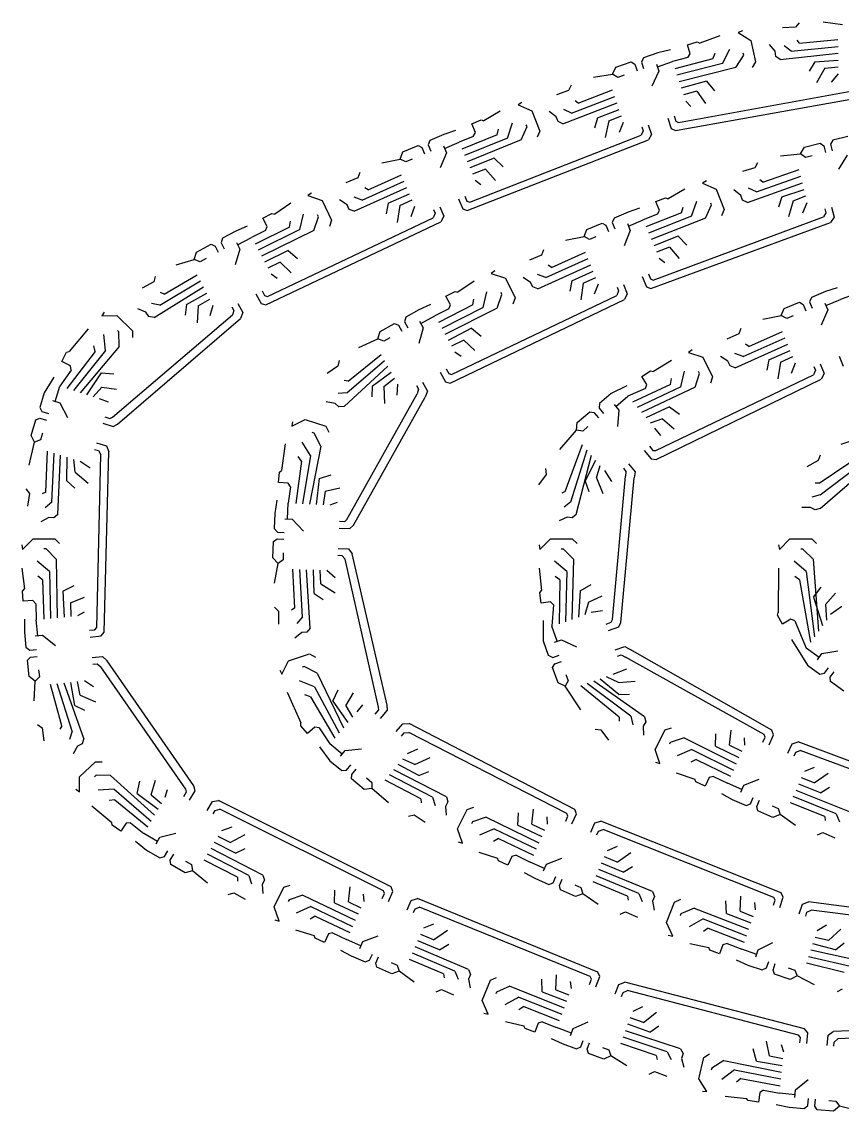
# Model space of a CAD drawing. Header units: millimetres. Extents: x -15 to 155, y 12 to 92.
# Drawn here: x -15.4 to 44.7, y 12.4 to 92.1 of the extents above; entities that cross this region are included whole.
import ezdxf

# ---------------------------------------------------------------- set-up
doc = ezdxf.new("R2010")
doc.units = ezdxf.units.MM
doc.header["$MEASUREMENT"] = 0
doc.layers.add('16 - lines', color=160, linetype='Continuous', true_color=0x0020ff)

msp = doc.modelspace()

# ---------------------------------------------------------------- linework, layer by layer
at = {"layer": '16 - lines'}
for p, q in [((41.236, 91.694), (40.287, 91.647)), ((41.52, 92.009), (41.236, 91.694)), ((43.268, 92.096), (44.689, 91.903)), ((35.698, 91.069), (34.238, 90.537)), ((37.356, 91.442), (37.05, 91.322)), ((37.05, 91.322), (37.976, 90.736)), ((33.334, 90.416), (34.05, 90.636)), ((33.539, 89.747), (33.334, 90.416)), ((34.05, 90.636), (34.238, 90.537)), ((37.976, 90.736), (38.328, 89.175)), ((39.763, 89.936), (39.342, 90.435)), ((40.922, 89.941), (40.416, 90.327)), ((40.922, 89.941), (44.36, 90.299)), ((41.549, 90.53), (41.367, 90.758)), ((41.549, 90.53), (44.353, 90.799)), ((30.121, 89.461), (29.965, 89.144)), ((31.175, 89.819), (30.121, 89.461)), ((32.091, 90.034), (31.175, 89.819)), ((33.359, 89.482), (32.24, 89.178)), ((35.203, 89.394), (32.403, 88.653)), ((33.359, 89.482), (33.539, 89.747)), ((35.203, 89.394), (35.37, 89.791)), ((35.898, 89.038), (36.432, 90.081)), ((36.886, 88.748), (37.453, 89.644)), ((37.453, 89.644), (37.42, 89.791)), ((39.812, 89.567), (39.763, 89.936)), ((40.125, 89.329), (39.812, 89.567)), ((40.125, 89.329), (44.366, 89.799)), ((27.835, 88.261), (28.085, 88.769)), ((28.085, 88.769), (29.221, 89.155)), ((29.221, 89.155), (29.491, 88.983)), ((29.491, 88.983), (29.652, 88.509)), ((29.965, 89.144), (30.126, 88.67)), ((31.072, 88.992), (31.249, 88.472)), ((31.137, 88.803), (32.24, 89.178)), ((35.898, 89.038), (32.564, 88.179)), ((36.886, 88.748), (32.725, 87.706)), ((38.328, 89.175), (38.063, 88.757)), ((42.664, 89.162), (42.248, 88.491)), ((42.664, 89.162), (44.372, 89.299)), ((43.389, 88.698), (42.792, 87.617)), ((43.389, 88.698), (44.379, 88.799)), ((26.453, 88.054), (27.835, 88.261)), ((28.232, 88.026), (27.835, 88.261)), ((28.705, 88.187), (28.232, 88.026)), ((28.705, 88.187), (28.232, 88.026)), ((31.249, 88.472), (30.718, 87.393)), ((34.726, 87.758), (32.886, 87.232)), ((34.726, 87.758), (35.311, 87.048)), ((43.891, 87.672), (44.385, 88.299)), ((24.629, 87.072), (23.736, 86.747)), ((24.808, 87.456), (24.629, 87.072)), ((25.33, 86.135), (27.858, 87.107)), ((32.679, 84.733), (45.301, 87.01)), ((34.013, 87.015), (33.047, 86.759)), ((34.013, 87.015), (34.656, 86.115)), ((21.21, 86.185), (20.927, 86.019)), ((24.218, 84.64), (28.18, 86.16)), ((24.854, 85.418), (28.019, 86.634)), ((25.33, 86.135), (25.101, 86.315)), ((32.462, 84.131), (45.708, 86.516)), ((33.576, 85.887), (33.208, 86.286)), ((19.631, 85.557), (18.428, 84.844)), ((20.927, 86.019), (21.933, 85.585)), ((21.933, 85.585), (22.525, 84.099)), ((23.726, 85.148), (23.203, 85.537)), ((24.854, 85.418), (24.273, 85.678)), ((26.739, 85.072), (28.341, 85.687)), ((17.539, 84.637), (18.232, 84.925)), ((17.808, 83.991), (17.539, 84.637)), ((18.232, 84.925), (18.428, 84.844)), ((20.148, 83.583), (20.511, 84.696)), ((21.588, 84.425), (21.533, 84.565)), ((23.859, 84.8), (23.726, 85.148)), ((24.218, 84.64), (23.859, 84.8)), ((26.739, 85.072), (26.538, 84.308)), ((27.568, 84.841), (27.316, 83.633)), ((27.568, 84.841), (28.502, 85.213)), ((28.349, 84.008), (28.663, 84.74)), ((30.467, 84.561), (30.708, 83.851)), ((31.887, 85.044), (32.145, 84.287)), ((32.36, 85.205), (32.489, 84.827)), ((32.489, 84.827), (32.679, 84.733)), ((15.505, 83.85), (14.481, 83.413)), ((16.339, 84.137), (15.505, 83.85)), ((19.405, 83.825), (16.817, 82.778)), ((17.387, 78.89), (29.934, 83.799)), ((17.654, 83.71), (17.808, 83.991)), ((19.405, 83.825), (19.508, 84.243)), ((21.169, 83.451), (21.588, 84.425)), ((22.525, 84.099), (22.33, 83.644)), ((30.09, 84.116), (29.934, 83.799)), ((29.994, 84.4), (30.09, 84.116)), ((30.708, 83.851), (30.474, 83.455)), ((32.145, 84.287), (32.462, 84.131)), ((12.503, 82.57), (13.607, 83.041)), ((13.607, 83.041), (13.889, 82.889)), ((14.481, 83.413), (14.349, 83.085)), ((14.349, 83.085), (14.545, 82.625)), ((15.465, 83.017), (15.681, 82.511)), ((15.544, 82.833), (16.615, 83.29)), ((17.654, 83.71), (16.615, 83.29)), ((20.148, 83.583), (17.013, 82.318)), ((21.169, 83.451), (17.209, 81.858)), ((17.215, 78.273), (30.474, 83.455)), ((41.604, 82.443), (41.898, 82.926)), ((41.898, 82.926), (43.064, 83.208)), ((43.064, 83.208), (43.318, 83.012)), ((43.318, 83.012), (43.435, 82.526)), ((43.988, 83.432), (43.804, 83.13)), ((43.804, 83.13), (43.921, 82.644)), ((45.07, 83.694), (43.988, 83.432)), ((12.292, 82.045), (12.503, 82.57)), ((13.889, 82.889), (14.085, 82.429)), ((15.681, 82.511), (15.232, 81.396)), ((40.151, 82.278), (41.604, 82.443)), ((41.978, 82.173), (41.604, 82.443)), ((42.464, 82.291), (41.978, 82.173)), ((42.464, 82.291), (41.978, 82.173)), ((45.023, 82.345), (44.397, 81.319)), ((10.946, 81.775), (12.292, 82.045)), ((12.705, 81.841), (12.292, 82.045)), ((13.165, 82.037), (12.705, 81.841)), ((13.165, 82.037), (12.705, 81.841)), ((19.181, 82.125), (17.405, 81.398)), ((19.181, 82.125), (19.831, 81.475)), ((38.269, 81.41), (37.358, 81.142)), ((38.472, 81.783), (38.269, 81.41)), ((9.188, 80.68), (8.317, 80.3)), ((9.343, 81.075), (9.188, 80.68)), ((9.942, 79.791), (12.401, 80.896)), ((18.542, 81.317), (17.601, 80.938)), ((18.542, 81.317), (19.269, 80.483)), ((38.379, 79.645), (41.64, 80.805)), ((38.864, 80.355), (38.638, 80.538)), ((38.864, 80.355), (41.523, 81.291)), ((8.931, 78.226), (12.793, 79.976)), ((9.514, 79.044), (12.597, 80.436)), ((9.942, 79.791), (9.701, 79.955)), ((18.215, 80.152), (17.797, 80.478)), ((33.145, 79.841), (31.921, 79.137)), ((34.731, 80.453), (34.446, 80.289)), ((34.446, 80.289), (35.448, 79.846)), ((35.448, 79.846), (36.025, 78.353)), ((37.247, 79.39), (36.73, 79.787)), ((37.732, 78.876), (41.758, 80.319)), ((38.379, 79.645), (37.801, 79.913)), ((40.251, 79.284), (41.876, 79.833)), ((5.811, 79.558), (5.541, 79.371)), ((5.541, 79.371), (6.576, 79.012)), ((6.576, 79.012), (7.275, 77.573)), ((8.407, 78.7), (7.859, 79.054)), ((9.514, 79.044), (8.918, 79.265)), ((11.419, 78.818), (12.99, 79.516)), ((12.261, 78.64), (13.186, 79.056)), ((16.573, 79.141), (16.887, 78.405)), ((17.033, 79.337), (17.19, 78.969)), ((17.19, 78.969), (17.387, 78.89)), ((31.031, 78.937), (31.726, 79.22)), ((31.295, 78.288), (31.031, 78.937)), ((31.726, 79.22), (31.921, 79.137)), ((33.642, 77.861), (34.017, 78.971)), ((37.375, 79.041), (37.247, 79.39)), ((37.732, 78.876), (37.375, 79.041)), ((40.251, 79.284), (40.003, 78.533)), ((41.064, 79.002), (40.737, 77.811)), ((41.064, 79.002), (41.994, 79.347)), ((4.282, 78.815), (3.113, 78.012)), ((8.562, 78.362), (8.407, 78.7)), ((8.931, 78.226), (8.562, 78.362)), ((11.419, 78.818), (11.267, 78.042)), ((12.261, 78.64), (12.085, 77.417)), ((13.094, 77.857), (13.382, 78.596)), ((14.734, 78.357), (14.851, 78.081)), ((15.194, 78.553), (15.488, 77.863)), ((16.887, 78.405), (17.215, 78.273)), ((28.983, 78.162), (27.956, 77.732)), ((29.827, 78.446), (28.983, 78.162)), ((31.139, 78.009), (31.295, 78.288)), ((32.902, 78.112), (33.009, 78.528)), ((34.661, 77.719), (35.091, 78.689)), ((35.091, 78.689), (35.037, 78.829)), ((36.025, 78.353), (35.824, 77.9)), ((41.792, 78.122), (42.112, 78.861)), ((43.406, 78.403), (43.477, 78.112)), ((43.892, 78.521), (44.068, 77.792)), ((2.244, 77.733), (2.911, 78.077)), ((2.565, 77.111), (2.244, 77.733)), ((2.451, 71.371), (15.283, 77.45)), ((2.57, 72), (14.719, 77.753)), ((2.911, 78.077), (3.113, 78.012)), ((4.183, 77.072), (4.255, 77.496)), ((4.941, 76.885), (5.223, 78.022)), ((5.969, 76.828), (6.317, 77.83)), ((6.317, 77.83), (6.251, 77.965)), ((7.275, 77.573), (7.113, 77.105)), ((14.851, 78.081), (14.719, 77.753)), ((15.488, 77.863), (15.283, 77.45)), ((25.974, 76.901), (27.08, 77.365)), ((27.08, 77.365), (27.361, 77.211)), ((27.956, 77.732), (27.823, 77.405)), ((27.823, 77.405), (28.016, 76.944)), ((29.015, 77.146), (30.09, 77.596)), ((31.139, 78.009), (30.09, 77.596)), ((32.902, 78.112), (30.289, 77.083)), ((33.642, 77.861), (30.482, 76.622)), ((30.66, 72.576), (43.799, 77.418)), ((34.661, 77.719), (30.675, 76.161)), ((30.836, 73.192), (43.292, 77.81)), ((43.477, 78.112), (43.292, 77.81)), ((44.068, 77.792), (43.799, 77.418)), ((0.268, 76.779), (-0.715, 76.256)), ((1.089, 77.137), (0.268, 76.779)), ((2.434, 76.818), (1.422, 76.317)), ((4.183, 77.072), (1.667, 75.825)), ((4.941, 76.885), (1.902, 75.383)), ((5.969, 76.828), (2.137, 74.942)), ((2.434, 76.818), (2.565, 77.111)), ((25.759, 76.377), (25.974, 76.901)), ((27.361, 77.211), (27.555, 76.75)), ((29.151, 76.823), (28.695, 75.71)), ((28.938, 77.33), (29.151, 76.823)), ((-2.613, 75.246), (-1.553, 75.81)), ((-1.553, 75.81), (-1.259, 75.683)), ((-0.715, 76.256), (-0.818, 75.918)), ((-0.818, 75.918), (-0.583, 75.477)), ((0.3, 75.946), (0.558, 75.461)), ((0.394, 75.77), (1.422, 76.317)), ((24.406, 76.108), (25.759, 76.377)), ((26.171, 76.17), (25.759, 76.377)), ((26.632, 76.364), (26.171, 76.17)), ((26.632, 76.364), (26.171, 76.17)), ((32.653, 76.412), (30.869, 75.7)), ((32.653, 76.412), (33.298, 75.757)), ((-2.778, 74.705), (-2.613, 75.246)), ((-1.259, 75.683), (-1.025, 75.242)), ((0.558, 75.461), (0.207, 74.311)), ((4.085, 75.363), (2.372, 74.5)), ((4.085, 75.363), (4.785, 74.768)), ((22.643, 75.02), (21.771, 74.643)), ((22.799, 75.414), (22.643, 75.02)), ((23.383, 74.118), (25.862, 75.227)), ((32.009, 75.61), (31.062, 75.239)), ((32.009, 75.61), (32.729, 74.769)), ((-4.102, 74.303), (-2.778, 74.705)), ((-2.349, 74.537), (-2.778, 74.705)), ((-1.907, 74.772), (-2.349, 74.537)), ((-1.907, 74.772), (-2.349, 74.537)), ((3.514, 74.506), (2.607, 74.059)), ((3.514, 74.506), (4.306, 73.733)), ((22.373, 72.552), (26.249, 74.305)), ((22.956, 73.371), (26.055, 74.766)), ((23.383, 74.118), (23.142, 74.282)), ((31.673, 74.447), (31.255, 74.778)), ((-5.635, 73.459), (-5.753, 73.052)), ((-4.997, 72.167), (-2.57, 73.569)), ((3.282, 73.318), (2.842, 73.618)), ((19.233, 73.87), (18.963, 73.681)), ((18.963, 73.681), (20.001, 73.329)), ((21.849, 73.027), (21.301, 73.38)), ((22.956, 73.371), (22.359, 73.592)), ((24.867, 73.148), (26.442, 73.844)), ((25.708, 72.967), (26.635, 73.383)), ((30.023, 73.448), (30.333, 72.71)), ((30.485, 73.641), (30.639, 73.272)), ((-5.753, 73.052), (-6.586, 72.594)), ((-5.729, 70.453), (-2.1, 72.687)), ((-5.292, 71.359), (-2.335, 73.128)), ((17.708, 73.117), (16.518, 72.298)), ((20.001, 73.329), (20.71, 71.895)), ((22.004, 72.689), (21.849, 73.027)), ((22.373, 72.552), (22.004, 72.689)), ((24.867, 73.148), (24.712, 72.373)), ((25.708, 72.967), (25.528, 71.745)), ((26.537, 72.181), (26.828, 72.922)), ((28.179, 72.675), (28.295, 72.398)), ((28.64, 72.868), (28.93, 72.176)), ((30.333, 72.71), (30.66, 72.576)), ((30.639, 73.272), (30.836, 73.192)), ((44.293, 72.617), (43.448, 72.346)), ((-4.997, 72.167), (-5.263, 72.288)), ((-3.361, 71.401), (-1.865, 72.245)), ((-2.506, 71.3), (-1.631, 71.804)), ((1.737, 72.18), (2.113, 71.474)), ((2.179, 72.415), (2.367, 72.062)), ((2.367, 72.062), (2.57, 72)), ((15.653, 72.006), (16.315, 72.36)), ((15.983, 71.389), (15.653, 72.006)), ((15.962, 65.653), (28.723, 71.764)), ((16.068, 66.285), (28.161, 72.071)), ((16.315, 72.36), (16.518, 72.298)), ((17.621, 71.374), (17.69, 71.798)), ((18.381, 71.191), (18.655, 72.33)), ((19.409, 71.141), (19.749, 72.145)), ((19.749, 72.145), (19.683, 72.28)), ((20.71, 71.895), (20.551, 71.426)), ((28.295, 72.398), (28.161, 72.071)), ((28.93, 72.176), (28.723, 71.764)), ((42.417, 71.925), (42.28, 71.599)), ((43.448, 72.346), (42.417, 71.925)), ((43.471, 71.329), (44.549, 71.77)), ((45.6, 72.165), (44.549, 71.77)), ((-6.325, 70.832), (-6.925, 71.088)), ((-5.292, 71.359), (-5.918, 71.475)), ((-3.361, 71.401), (-3.442, 70.614)), ((-2.506, 71.3), (-2.57, 70.067)), ((-1.606, 70.597), (-1.396, 71.363)), ((-0.028, 71.241), (0.113, 70.976)), ((0.113, 70.976), (0.01, 70.638)), ((0.413, 71.476), (0.766, 70.814)), ((2.113, 71.474), (2.451, 71.371)), ((13.675, 71.019), (12.703, 70.477)), ((14.507, 71.394), (13.675, 71.019)), ((15.857, 71.095), (14.838, 70.579)), ((17.621, 71.374), (15.093, 70.091)), ((18.381, 71.191), (15.336, 69.654)), ((19.409, 71.141), (15.579, 69.217)), ((15.857, 71.095), (15.983, 71.389)), ((40.208, 70.59), (40.427, 71.111)), ((40.427, 71.111), (41.538, 71.565)), ((41.538, 71.565), (41.818, 71.409)), ((41.818, 71.409), (42.007, 70.947)), ((42.28, 71.599), (42.47, 71.136)), ((43.603, 71.005), (43.138, 69.897)), ((43.395, 71.514), (43.603, 71.005)), ((-9.369, 70.85), (-9.559, 70.581)), ((-9.559, 70.581), (-8.463, 70.599)), ((-8.768, 63.168), (0.01, 70.638)), ((-8.463, 70.599), (-7.313, 69.487)), ((-8.409, 62.638), (0.598, 70.384)), ((-6.115, 70.525), (-6.325, 70.832)), ((-5.729, 70.453), (-6.115, 70.525)), ((0.766, 70.814), (0.598, 70.384)), ((12.703, 70.477), (12.606, 70.137)), ((13.723, 70.187), (13.991, 69.706)), ((13.82, 70.012), (14.838, 70.579)), ((38.857, 70.327), (40.208, 70.59)), ((40.618, 70.379), (40.208, 70.59)), ((41.081, 70.568), (40.618, 70.379)), ((41.081, 70.568), (40.618, 70.379)), ((-10.551, 69.628), (-11.933, 67.976)), ((-8.302, 69.4), (-8.41, 69.504)), ((-8.284, 68.339), (-8.302, 69.4)), ((-7.313, 69.487), (-7.305, 68.992)), ((10.67, 68.886), (10.824, 69.431)), ((10.824, 69.431), (11.873, 70.015)), ((11.873, 70.015), (12.169, 69.893)), ((12.169, 69.893), (12.413, 69.457)), ((12.606, 70.137), (12.849, 69.7)), ((13.991, 69.706), (13.662, 68.55)), ((17.528, 69.663), (15.822, 68.781)), ((17.528, 69.663), (18.237, 69.078)), ((37.246, 69.642), (37.087, 69.249)), ((37.834, 68.342), (40.3, 69.439)), ((-9.27, 68.04), (-9.395, 69.205)), ((9.282, 68.261), (10.67, 68.886)), ((11.102, 68.727), (10.67, 68.886)), ((11.539, 68.97), (11.102, 68.727)), ((11.539, 68.97), (11.102, 68.727)), ((16.969, 68.798), (16.066, 68.344)), ((16.969, 68.798), (17.773, 68.037)), ((37.087, 69.249), (36.213, 68.878)), ((37.409, 67.594), (40.489, 68.976)), ((-12.475, 67.242), (-12.135, 67.91)), ((-12.135, 67.91), (-11.933, 67.976)), ((-10.046, 67.957), (-12.102, 65.248)), ((-9.27, 68.04), (-11.624, 65.1)), ((-8.284, 68.339), (-11.146, 64.952)), ((-10.046, 67.957), (-10.124, 68.38)), ((16.755, 67.607), (16.309, 67.907)), ((33.678, 68.077), (33.411, 67.885)), ((33.411, 67.885), (34.453, 67.546)), ((37.409, 67.594), (36.811, 67.814)), ((36.827, 66.774), (40.679, 68.513)), ((37.834, 68.342), (37.593, 68.505)), ((39.3, 67.364), (40.868, 68.05)), ((-11.851, 66.924), (-12.475, 67.242)), ((7.821, 67.298), (7.735, 66.883)), ((8.402, 64.931), (11.143, 67.318)), ((8.493, 65.786), (10.899, 67.755)), ((32.163, 67.305), (30.843, 66.49)), ((34.453, 67.546), (35.179, 66.12)), ((36.302, 67.247), (35.753, 67.6)), ((36.458, 66.91), (36.302, 67.247)), ((39.3, 67.364), (39.14, 66.59)), ((40.14, 67.178), (39.953, 65.957)), ((40.14, 67.178), (41.057, 67.588)), ((40.965, 66.387), (41.246, 67.125)), ((43.057, 67.055), (43.341, 66.361)), ((44.446, 67.622), (44.748, 66.882)), ((-11.786, 66.611), (-12.623, 65.425)), ((-11.786, 66.611), (-11.851, 66.924)), ((-9.596, 66.394), (-10.669, 64.804)), ((-9.596, 66.394), (-8.68, 66.32)), ((7.735, 66.883), (6.942, 66.36)), ((8.197, 63.947), (11.386, 66.882)), ((10.252, 65.427), (11.629, 66.445)), ((15.233, 66.449), (15.622, 65.75)), ((15.669, 66.692), (15.864, 66.343)), ((15.864, 66.343), (16.068, 66.285)), ((29.999, 66.145), (30.637, 66.539)), ((30.637, 66.539), (30.843, 66.49)), ((31.016, 60.712), (42.571, 66.262)), ((32.859, 65.388), (33.119, 66.53)), ((33.888, 65.35), (34.216, 66.359)), ((34.216, 66.359), (34.148, 66.493)), ((36.827, 66.774), (36.458, 66.91)), ((42.708, 66.588), (42.571, 66.262)), ((42.594, 66.866), (42.708, 66.588)), ((43.341, 66.361), (43.131, 65.95)), ((-13.065, 66.083), (-13.767, 64.941)), ((-12.967, 64.313), (-12.623, 65.425)), ((8.493, 65.786), (8.207, 65.84)), ((10.252, 65.427), (10.234, 64.637)), ((11.112, 65.395), (11.872, 66.008)), ((11.112, 65.395), (11.147, 64.161)), ((12.065, 64.766), (12.116, 65.571)), ((13.485, 65.476), (13.631, 65.213)), ((13.922, 65.719), (14.287, 65.064)), ((15.622, 65.75), (15.962, 65.653)), ((28.893, 65.461), (27.749, 64.891)), ((32.097, 65.561), (29.319, 64.256)), ((32.859, 65.388), (29.643, 63.875)), ((30.367, 65.549), (29.999, 66.145)), ((30.26, 65.248), (30.367, 65.549)), ((31.035, 60.072), (43.131, 65.95)), ((32.097, 65.561), (32.161, 65.986)), ((35.179, 66.12), (35.026, 65.65)), ((-13.767, 64.941), (-14.097, 63.878)), ((-9.559, 65.365), (-10.191, 64.656)), ((-9.559, 65.365), (-8.465, 65.2)), ((8.402, 64.931), (7.767, 64.893)), ((8.401, 55.672), (13.535, 64.873)), ((8.883, 55.25), (14.127, 64.631)), ((13.631, 65.213), (13.535, 64.873)), ((14.287, 65.064), (14.127, 64.631)), ((27.749, 64.891), (26.9, 64.17)), ((28.087, 63.932), (28.975, 64.685)), ((30.26, 65.248), (28.975, 64.685)), ((33.888, 65.35), (29.967, 63.494)), ((-14.097, 63.878), (-13.932, 63.565)), ((-13.158, 64.372), (-12.633, 64.209)), ((-12.633, 64.209), (-12.073, 63.146)), ((-9.053, 64.266), (-9.714, 64.508)), ((7.527, 64.171), (6.883, 64.274)), ((7.805, 63.924), (7.527, 64.171)), ((8.197, 63.947), (7.805, 63.924)), ((26.9, 64.17), (26.871, 63.818)), ((26.871, 63.818), (27.195, 63.437)), ((27.957, 64.084), (28.313, 63.665)), ((32.018, 63.925), (30.29, 63.113)), ((32.018, 63.925), (32.763, 63.386)), ((-14.378, 62.97), (-14.08, 63.087)), ((-14.08, 63.087), (-13.603, 62.939)), ((-13.932, 63.565), (-13.455, 63.417)), ((-9.338, 63.188), (-8.956, 63.069)), ((-8.956, 63.069), (-8.768, 63.168)), ((4.358, 62.5), (5.335, 62.998)), ((5.335, 62.998), (6.857, 62.503)), ((25.261, 62.779), (26.176, 63.556)), ((26.176, 63.556), (26.49, 63.495)), ((26.49, 63.495), (26.814, 63.113)), ((28.313, 63.665), (28.215, 62.467)), ((31.516, 63.026), (30.614, 62.732)), ((31.516, 63.026), (32.365, 62.317)), ((-14.733, 61.824), (-14.378, 62.97)), ((-9.486, 62.71), (-8.722, 62.473)), ((-8.722, 62.473), (-8.409, 62.638)), ((4.411, 62.824), (4.358, 62.5)), ((6.857, 62.503), (7.081, 62.062)), ((23.977, 60.798), (25.215, 62.215)), ((25.215, 62.215), (25.261, 62.779)), ((25.67, 62.143), (25.215, 62.215)), ((26.051, 62.466), (25.67, 62.143)), ((26.051, 62.466), (25.67, 62.143)), ((31.377, 61.824), (30.937, 62.35)), ((-14.47, 61.324), (-14.733, 61.824)), ((-14.047, 61.506), (-14.47, 61.324)), ((-13.899, 61.984), (-14.047, 61.506)), ((-13.899, 61.984), (-14.047, 61.506)), ((6.007, 61.991), (5.864, 62.037)), ((6.488, 61.046), (6.007, 61.991)), ((44.597, 61.192), (46.124, 61.685)), ((-14.871, 59.647), (-14.47, 61.324)), ((-13.663, 57.682), (-13.523, 60.664)), ((-10.078, 60.8), (-9.791, 60.711)), ((-9.93, 61.277), (-9.214, 61.055)), ((-9.791, 60.711), (-9.627, 60.398)), ((-9.387, 47.421), (-9.031, 60.632)), ((-9.214, 61.055), (-9.031, 60.632)), ((3.886, 61.207), (3.616, 59.267)), ((5.735, 60.344), (5.111, 61.336)), ((6.488, 61.046), (5.647, 56.793)), ((24.391, 57.72), (25.66, 61.15)), ((24.804, 56.965), (25.984, 60.769)), ((30.165, 60.711), (30.682, 60.101)), ((30.546, 61.034), (30.805, 60.729)), ((30.805, 60.729), (31.016, 60.712)), ((-13.213, 56.949), (-13.045, 60.516)), ((-12.774, 56.045), (-12.568, 60.368)), ((-12.103, 58.502), (-12.09, 60.22)), ((-11.511, 59.126), (-11.612, 60.071)), ((-10.408, 59.426), (-11.135, 59.923)), ((-9.926, 47.767), (-9.627, 60.398)), ((5.074, 59.928), (4.648, 56.836)), ((5.074, 59.928), (4.818, 60.274)), ((5.735, 60.344), (5.147, 56.814)), ((25.196, 56.04), (26.307, 60.388)), ((25.855, 58.465), (26.631, 60.007)), ((30.682, 60.101), (31.035, 60.072)), ((42.919, 59.976), (42.077, 59.536)), ((43.046, 60.381), (42.919, 59.976)), ((42.988, 58.332), (46.284, 60.542)), ((43.065, 57.476), (46.5, 60.091)), ((-11.511, 59.126), (-10.561, 58.336)), ((3.388, 58.384), (3.453, 59.131)), ((3.453, 59.131), (3.616, 59.267)), ((22.932, 59.394), (22.993, 58.974)), ((26.674, 58.728), (26.954, 59.625)), ((27.785, 58.462), (27.278, 59.244)), ((28.64, 59.417), (28.834, 59.188)), ((28.834, 59.188), (28.805, 58.836)), ((29.021, 59.74), (29.506, 59.168)), ((29.506, 59.168), (29.434, 58.713)), ((43.056, 56.47), (46.716, 59.64)), ((-12.103, 58.502), (-11.522, 57.966)), ((4.085, 58.322), (3.388, 58.384)), ((4.262, 58.056), (4.085, 58.322)), ((6.374, 58.673), (6.147, 56.771)), ((6.374, 58.673), (7.252, 58.947)), ((22.993, 58.974), (22.426, 58.212)), ((25.855, 58.465), (26.108, 57.716)), ((26.674, 58.728), (27.128, 57.579)), ((27.846, 48.342), (28.805, 58.836)), ((28.451, 48.13), (29.434, 58.713)), ((42.988, 58.332), (42.696, 58.329)), ((-15.114, 57.914), (-14.858, 57.575)), ((-14.858, 57.575), (-14.99, 56.634)), ((-13.663, 57.682), (-13.923, 57.55)), ((4.262, 58.056), (4.099, 56.875)), ((6.794, 57.733), (6.646, 56.749)), ((6.794, 57.733), (7.87, 57.989)), ((24.391, 57.72), (24.125, 57.601)), ((43.065, 57.476), (42.45, 57.315)), ((-13.213, 56.949), (-13.693, 56.531)), ((3.274, 57.089), (3.115, 56.116)), ((4.048, 55.711), (4.099, 56.875)), ((7.674, 56.902), (7.146, 56.727)), ((24.804, 56.965), (24.303, 56.572)), ((-12.774, 56.045), (-13.071, 55.787)), ((3.115, 56.116), (3.067, 55.003)), ((24.517, 55.842), (23.929, 55.56)), ((24.887, 55.797), (24.517, 55.842)), ((25.196, 56.04), (24.887, 55.797)), ((42.354, 56.559), (41.703, 56.536)), ((42.675, 56.371), (42.354, 56.559)), ((43.056, 56.47), (42.675, 56.371)), ((-13.442, 55.812), (-14.014, 55.501)), ((-13.071, 55.787), (-13.442, 55.812)), ((3.849, 55.72), (4.398, 55.696)), ((4.398, 55.696), (5.21, 54.81)), ((7.823, 55.046), (8.622, 55.011)), ((7.845, 55.546), (8.244, 55.528)), ((8.244, 55.528), (8.401, 55.672)), ((8.622, 55.011), (8.883, 55.25)), ((-15.363, 53.486), (-14.588, 54.261)), ((-14.588, 54.261), (-12.988, 54.261)), ((-12.988, 54.261), (-12.638, 53.911)), ((3.025, 54.054), (3.284, 54.243)), ((3.067, 55.003), (3.306, 54.743)), ((3.284, 54.243), (3.783, 54.221)), ((3.306, 54.743), (3.805, 54.721)), ((22.523, 53.485), (23.298, 54.26)), ((23.298, 54.26), (24.898, 54.26)), ((24.898, 54.26), (25.248, 53.91)), ((40.064, 53.485), (40.838, 54.26)), ((40.838, 54.26), (42.438, 54.26)), ((42.438, 54.26), (42.789, 53.91)), ((-15.413, 53.811), (-15.363, 53.486)), ((-13.638, 53.511), (-13.788, 53.511)), ((-12.888, 52.761), (-13.638, 53.511)), ((2.973, 52.855), (3.025, 54.054)), ((7.758, 53.548), (8.507, 53.515)), ((8.507, 53.515), (8.792, 53.152)), ((22.473, 53.81), (22.523, 53.485)), ((24.248, 53.51), (24.098, 53.51)), ((24.998, 52.76), (24.248, 53.51)), ((40.014, 53.81), (40.064, 53.485)), ((41.789, 53.51), (41.639, 53.51)), ((42.539, 52.76), (41.789, 53.51)), ((-12.888, 52.761), (-12.814, 48.471)), ((3.355, 52.438), (2.973, 52.855)), ((3.718, 52.723), (3.355, 52.438)), ((3.74, 53.222), (3.718, 52.723)), ((3.74, 53.222), (3.718, 52.723)), ((7.736, 53.048), (8.036, 53.035)), ((8.036, 53.035), (8.275, 52.775)), ((10.714, 41.943), (8.275, 52.775)), ((11.342, 42.071), (8.792, 53.152)), ((24.998, 52.76), (24.873, 48.355)), ((42.539, 52.76), (42.936, 47.497)), ((-15.413, 52.111), (-15.219, 50.591)), ((-13.388, 51.861), (-14.288, 52.611)), ((-13.388, 51.861), (-13.312, 48.419)), ((3.097, 51.011), (3.355, 52.438)), ((4.582, 49.204), (4.439, 52.041)), ((5.142, 48.55), (4.939, 52.019)), ((5.716, 47.725), (5.438, 51.997)), ((5.997, 50.261), (5.938, 51.976)), ((6.497, 50.961), (6.437, 51.954)), ((7.547, 51.411), (6.937, 51.932)), ((22.473, 52.11), (22.652, 50.468)), ((24.498, 51.86), (23.598, 52.61)), ((24.498, 51.86), (24.401, 48.189)), ((40.014, 52.11), (39.97, 48.866)), ((42.039, 51.86), (41.139, 52.61)), ((42.039, 51.86), (42.645, 47.09)), ((-13.888, 51.261), (-14.238, 51.511)), ((-13.888, 51.261), (-13.809, 48.367)), ((23.998, 51.26), (23.648, 51.51)), ((23.998, 51.26), (23.93, 48.023)), ((41.539, 51.26), (41.189, 51.51)), ((41.539, 51.26), (42.354, 46.684)), ((-15.358, 50.431), (-15.219, 50.591)), ((-15.306, 49.682), (-15.358, 50.431)), ((-12.401, 50.434), (-11.577, 50.842)), ((-12.401, 50.434), (-12.317, 48.523)), ((5.997, 50.261), (6.647, 49.811)), ((6.497, 50.961), (7.547, 50.311)), ((22.521, 50.302), (22.652, 50.468)), ((22.611, 49.557), (22.521, 50.302)), ((25.474, 50.456), (25.345, 48.521)), ((25.474, 50.456), (26.276, 50.905)), ((42.563, 49.98), (43.119, 50.712)), ((43.449, 49.457), (44.178, 50.29)), ((-14.608, 49.731), (-15.306, 49.682)), ((-14.391, 49.495), (-14.608, 49.731)), ((-14.391, 49.495), (-14.357, 48.325)), ((-11.84, 49.571), (-10.817, 49.993)), ((-11.84, 49.571), (-11.82, 48.575)), ((23.306, 49.641), (22.611, 49.557)), ((23.534, 49.416), (23.306, 49.641)), ((26.078, 49.622), (25.816, 48.687)), ((26.078, 49.622), (27.078, 50.095)), ((42.563, 49.98), (43.227, 47.904)), ((43.449, 49.457), (43.518, 48.31)), ((-10.841, 48.888), (-11.322, 48.627)), ((3.097, 49.261), (3.397, 48.961)), ((3.397, 48.961), (3.397, 48.011)), ((4.582, 49.204), (4.346, 49.032)), ((23.534, 49.416), (23.406, 47.854)), ((27.111, 48.991), (26.288, 48.853)), ((39.917, 48.661), (39.97, 48.866)), ((40.296, 48.014), (39.917, 48.661)), ((44.648, 49.29), (43.809, 48.717)), ((-15.217, 48.385), (-15.219, 47.429)), ((-14.237, 47.166), (-14.357, 48.325)), ((5.142, 48.55), (4.733, 48.062)), ((22.766, 48.266), (22.776, 46.783)), ((23.793, 46.756), (23.406, 47.854)), ((27.377, 48.017), (27.755, 48.15)), ((27.755, 48.15), (27.846, 48.342)), ((28.298, 47.811), (28.451, 48.13)), ((40.9, 48.368), (40.296, 48.014)), ((41.199, 48.253), (40.9, 48.368)), ((41.199, 48.253), (42.022, 46.245)), ((-15.219, 47.429), (-15.104, 46.322)), ((-14.436, 47.146), (-13.889, 47.203)), ((-13.889, 47.203), (-12.955, 46.445)), ((-10.457, 47.56), (-10.059, 47.602)), ((-10.405, 47.063), (-9.61, 47.146)), ((-10.059, 47.602), (-9.926, 47.767)), ((-9.61, 47.146), (-9.387, 47.421)), ((5.093, 47.391), (4.576, 46.995)), ((5.464, 47.424), (5.093, 47.391)), ((5.716, 47.725), (5.464, 47.424)), ((27.543, 47.546), (28.298, 47.811)), ((-15.104, 46.322), (-14.829, 46.099)), ((22.776, 46.783), (23.146, 45.733)), ((23.604, 46.689), (24.123, 46.872)), ((24.123, 46.872), (25.207, 46.352)), ((28.041, 46.131), (28.749, 46.38)), ((28.749, 46.38), (29.148, 46.149)), ((40.953, 46.892), (42.121, 45.006)), ((-15.005, 45.377), (-14.777, 45.602)), ((-14.829, 46.099), (-14.332, 46.151)), ((-14.777, 45.602), (-14.28, 45.654)), ((-10.25, 45.571), (-9.504, 45.649)), ((-9.504, 45.649), (-9.169, 45.332)), ((4.13, 45.333), (5.652, 45.827)), ((5.652, 45.827), (6.093, 45.602)), ((23.146, 45.733), (23.465, 45.58)), ((23.465, 45.58), (23.936, 45.746)), ((28.207, 45.659), (28.49, 45.759)), ((28.49, 45.759), (28.809, 45.606)), ((38.948, 39.945), (28.809, 45.606)), ((39.516, 40.24), (29.148, 46.149)), ((42.97, 45.567), (42.022, 46.245)), ((42.853, 45.405), (43.173, 45.852)), ((43.173, 45.852), (44.359, 46.049)), ((-14.881, 44.184), (-15.005, 45.377)), ((-14.176, 44.659), (-14.124, 44.162)), ((-14.176, 44.659), (-14.124, 44.162)), ((-10.198, 45.074), (-9.899, 45.105)), ((-9.899, 45.105), (-9.625, 44.882)), ((-3.407, 35.936), (-9.625, 44.882)), ((-2.808, 36.165), (-9.169, 45.332)), ((3.632, 44.356), (4.13, 45.333)), ((5.265, 44.913), (5.123, 44.867)), ((6.21, 44.431), (5.265, 44.913)), ((23.461, 44.837), (23.631, 45.108)), ((23.86, 43.705), (23.461, 44.837)), ((23.631, 45.108), (24.102, 45.274)), ((28.86, 44.716), (27.882, 44.326)), ((42.121, 45.006), (43.027, 44.358)), ((43.376, 44.416), (43.667, 44.823)), ((-14.441, 43.827), (-14.881, 44.184)), ((-14.124, 44.162), (-14.441, 43.827)), ((3.485, 44.65), (3.632, 44.356)), ((6.013, 43.421), (4.925, 43.856)), ((6.21, 44.431), (8.154, 40.432)), ((24.6, 43.859), (24.37, 43.46)), ((24.434, 44.331), (24.6, 43.859)), ((24.434, 44.331), (24.6, 43.859)), ((28.303, 42.868), (26.939, 43.993)), ((28.287, 43.728), (27.41, 44.159)), ((43.027, 44.358), (43.376, 44.416)), ((43.783, 44.125), (44.073, 44.532)), ((43.8, 43.806), (43.783, 44.125)), ((-14.51, 42.4), (-14.441, 43.827)), ((-12.476, 40.577), (-13.311, 43.593)), ((-11.712, 40.18), (-12.814, 43.645)), ((-10.871, 39.63), (-12.316, 43.697)), ((-11.534, 42.059), (-11.819, 43.749)), ((-11.136, 42.822), (-11.322, 43.801)), ((-10.159, 43.413), (-10.825, 43.852)), ((6.013, 43.421), (7.834, 40.048)), ((7.358, 42.373), (7.761, 43.199)), ((24.37, 43.46), (23.86, 43.705)), ((25.529, 41.738), (24.37, 43.46)), ((28.338, 41.208), (25.524, 43.495)), ((29.196, 41.266), (25.995, 43.661)), ((30.201, 41.232), (26.467, 43.827)), ((28.287, 43.728), (29.517, 43.833)), ((44.776, 43.108), (43.8, 43.806)), ((-11.136, 42.822), (-10.006, 42.323)), ((4.01, 43.033), (5.032, 40.776)), ((5.723, 42.696), (5.313, 42.826)), ((5.723, 42.696), (7.514, 39.663)), ((7.358, 42.373), (8.474, 40.816)), ((8.329, 42.032), (8.882, 42.991)), ((28.303, 42.868), (29.094, 42.895)), ((-11.534, 42.059), (-10.828, 41.703)), ((8.329, 42.032), (8.794, 41.2)), ((9.538, 42.102), (9.114, 41.584)), ((10.478, 41.424), (10.734, 41.732)), ((10.734, 41.732), (10.714, 41.943)), ((10.862, 41.104), (11.374, 41.719)), ((11.374, 41.719), (11.342, 42.071)), ((-14.268, 40.666), (-13.929, 40.411)), ((5.019, 40.564), (5.032, 40.776)), ((12.014, 40.144), (12.494, 40.721)), ((12.494, 40.721), (12.955, 40.727)), ((25.078, 34.457), (12.955, 40.727)), ((28.338, 41.208), (28.334, 40.917)), ((29.196, 41.266), (29.342, 40.646)), ((30.291, 40.85), (30.095, 40.533)), ((30.201, 41.232), (30.291, 40.85)), ((-13.929, 40.411), (-13.797, 39.47)), ((-12.476, 40.577), (-12.63, 40.33)), ((-11.712, 40.18), (-11.909, 39.575)), ((5.517, 40.003), (5.019, 40.564)), ((6.04, 40.468), (5.517, 40.003)), ((6.356, 40.414), (6.04, 40.468)), ((6.356, 40.414), (7.15, 39.25)), ((12.398, 39.824), (12.59, 40.055)), ((12.59, 40.055), (12.943, 40.087)), ((24.509, 34.163), (12.943, 40.087)), ((26.574, 40.334), (26.994, 40.272)), ((26.994, 40.272), (27.561, 39.51)), ((30.095, 40.533), (30.104, 39.881)), ((30.978, 38.845), (31.704, 40.271)), ((31.704, 40.271), (32.175, 40.424)), ((35.378, 39.068), (35.417, 39.986)), ((36.405, 39.144), (36.527, 40.244)), ((39.024, 39.747), (38.948, 39.945)), ((39.32, 39.179), (39.643, 39.91)), ((39.643, 39.91), (39.516, 40.24)), ((-11.324, 39.087), (-11.656, 38.526)), ((-10.993, 39.256), (-11.324, 39.087)), ((-10.871, 39.63), (-10.993, 39.256)), ((8.045, 38.505), (7.15, 39.25)), ((32.077, 39.351), (32.009, 39.218)), ((33.086, 39.679), (32.077, 39.351)), ((33.086, 39.679), (36.9, 37.789)), ((36.405, 39.144), (37.305, 38.703)), ((37.484, 39.692), (37.507, 39.161)), ((38.862, 39.381), (39.024, 39.747)), ((40.691, 38.572), (40.995, 39.257)), ((40.995, 39.257), (41.436, 39.39)), ((54.302, 34.623), (41.436, 39.39)), ((6.38, 39.031), (7.158, 38.007)), ((7.917, 38.351), (8.269, 38.774)), ((8.269, 38.774), (9.467, 38.883)), ((13.568, 38.864), (12.802, 38.512)), ((31.317, 37.803), (30.978, 38.845)), ((33.661, 38.825), (32.584, 38.364)), ((33.661, 38.825), (36.698, 37.332)), ((35.378, 39.068), (37.102, 38.246)), ((41.148, 38.369), (41.27, 38.643)), ((41.27, 38.643), (41.6, 38.771)), ((53.814, 34.209), (41.6, 38.771)), ((-11.175, 36.825), (-10.025, 37.937)), ((-10.025, 37.937), (-9.53, 37.929)), ((7.158, 38.007), (8.014, 37.295)), ((8.366, 37.327), (8.686, 37.711)), ((13.675, 36.937), (12.162, 37.744)), ((13.366, 37.74), (12.482, 38.128)), ((13.366, 37.74), (14.486, 38.259)), ((31.005, 37.906), (31.317, 37.803)), ((33.969, 38.107), (33.587, 37.909)), ((33.969, 38.107), (36.495, 36.875)), ((42.622, 37.53), (41.896, 37.218)), ((-11.193, 35.729), (-11.175, 36.825)), ((-9.971, 36.946), (-10.079, 36.842)), ((-8.91, 36.929), (-9.971, 36.946)), ((-8.91, 36.929), (-5.686, 34.027)), ((8.014, 37.295), (8.366, 37.327)), ((8.744, 36.687), (8.75, 37.007)), ((9.666, 35.919), (8.744, 36.687)), ((8.75, 37.007), (9.07, 37.391)), ((9.838, 36.751), (10.222, 36.431)), ((9.838, 36.751), (10.222, 36.431)), ((14.675, 35.348), (11.522, 36.975)), ((15.68, 35.378), (11.842, 37.36)), ((13.675, 36.937), (14.408, 37.232)), ((32.519, 37.134), (33.885, 36.673)), ((34.933, 36.795), (34.639, 36.16)), ((35.244, 36.872), (34.933, 36.795)), ((35.244, 36.872), (36.259, 36.378)), ((42.625, 36.388), (41.694, 36.761)), ((42.625, 36.388), (43.634, 37.1)), ((-11.455, 35.928), (-11.193, 35.729)), ((-8.644, 35.934), (-9.812, 35.848)), ((-8.644, 35.934), (-5.939, 33.596)), ((-6.953, 35.614), (-6.761, 36.513)), ((-5.928, 35.518), (-5.623, 36.582)), ((-3.353, 35.731), (-3.407, 35.936)), ((-2.719, 35.822), (-2.808, 36.165)), ((10.229, 35.97), (9.666, 35.919)), ((10.222, 36.431), (10.229, 35.97)), ((11.453, 34.929), (10.229, 35.97)), ((13.822, 35.236), (11.202, 36.591)), ((33.958, 36.474), (33.885, 36.673)), ((34.639, 36.16), (33.958, 36.474)), ((37.324, 35.906), (36.259, 36.378)), ((37.243, 35.723), (37.466, 36.226)), ((37.466, 36.226), (38.587, 36.659)), ((43.074, 35.654), (41.492, 36.303)), ((43.074, 35.654), (43.743, 36.076)), ((-8.586, 35.156), (-9.011, 35.092)), ((-8.586, 35.156), (-6.193, 33.165)), ((-6.953, 35.614), (-5.433, 34.459)), ((-5.928, 35.518), (-5.18, 34.89)), ((-4.773, 35.877), (-4.927, 35.321)), ((-3.556, 35.386), (-3.353, 35.731)), ((-3.124, 35.132), (-2.719, 35.822)), ((-1.451, 35.02), (-0.997, 35.101)), ((11.638, 28.784), (-0.997, 35.101)), ((13.822, 35.236), (13.837, 34.945)), ((14.675, 35.348), (14.86, 34.739)), ((15.68, 35.378), (15.794, 35.002)), ((35.819, 35.614), (36.607, 35.185)), ((36.607, 35.185), (37.626, 34.734)), ((37.955, 34.861), (38.158, 35.319)), ((38.413, 34.659), (38.615, 35.116)), ((44.217, 34.13), (41.087, 35.389)), ((45.212, 34.275), (41.289, 35.846)), ((-10.273, 34.706), (-8.825, 33.503)), ((-1.831, 34.373), (-1.451, 35.02)), ((-1.4, 34.12), (-1.248, 34.379)), ((-1.248, 34.379), (-0.906, 34.468)), ((11.069, 28.491), (-0.906, 34.468)), ((15.794, 35.002), (15.619, 34.674)), ((15.619, 34.674), (15.669, 34.024)), ((16.504, 33.018), (17.213, 34.453)), ((17.213, 34.453), (17.681, 34.612)), ((21.948, 33.365), (22.069, 34.465)), ((25.205, 34.127), (25.078, 34.457)), ((37.626, 34.734), (37.955, 34.861)), ((38.494, 34.349), (38.413, 34.659)), ((39.592, 33.864), (38.494, 34.349)), ((39.529, 34.711), (39.987, 34.509)), ((39.529, 34.711), (39.987, 34.509)), ((39.987, 34.509), (40.119, 34.068)), ((43.383, 33.921), (40.885, 34.932)), ((-8.786, 33.294), (-8.825, 33.503)), ((12.914, 33.965), (13.329, 34.051)), ((13.329, 34.051), (14.122, 33.528)), ((17.597, 33.538), (17.531, 33.404)), ((18.602, 33.879), (17.597, 33.538)), ((18.602, 33.879), (22.457, 32.012)), ((20.922, 33.287), (20.959, 34.206)), ((23.027, 33.915), (23.067, 33.382)), ((24.423, 33.6), (24.585, 33.965)), ((24.585, 33.965), (24.509, 34.163)), ((24.879, 33.396), (25.205, 34.127)), ((26.555, 33.471), (26.997, 33.602)), ((40.197, 28.355), (26.997, 33.602)), ((40.119, 34.068), (39.592, 33.864)), ((41.25, 33.278), (40.119, 34.068)), ((43.383, 33.921), (43.43, 33.634)), ((44.217, 34.13), (44.471, 33.546)), ((-8.168, 32.87), (-8.786, 33.294)), ((-7.772, 33.447), (-8.168, 32.87)), ((-7.453, 33.471), (-7.772, 33.447)), ((-7.453, 33.471), (-6.484, 32.698)), ((-5.479, 32.108), (-6.484, 32.698)), ((-5.302, 32.41), (-4.139, 32.713)), ((-0.029, 33.156), (-0.787, 32.891)), ((16.856, 31.98), (16.504, 33.018)), ((19.188, 33.032), (18.117, 32.557)), ((19.188, 33.032), (22.253, 31.556)), ((20.922, 33.287), (22.66, 32.469)), ((21.948, 33.365), (22.863, 32.926)), ((26.25, 32.786), (26.555, 33.471)), ((26.706, 32.582), (26.828, 32.856)), ((26.828, 32.856), (27.158, 32.983)), ((39.658, 28.009), (27.158, 32.983)), ((42.861, 32.593), (43.254, 32.752)), ((43.254, 32.752), (44.128, 32.381)), ((-7.096, 32.135), (-6.274, 31.473)), ((-5.58, 31.936), (-5.302, 32.41)), ((0.231, 31.244), (-1.294, 32.029)), ((-0.141, 32.019), (-1.041, 32.46)), ((-0.141, 32.019), (0.935, 32.626)), ((16.543, 32.079), (16.856, 31.98)), ((19.504, 32.318), (19.125, 32.115)), ((19.504, 32.318), (22.05, 31.099)), ((-6.274, 31.473), (-5.313, 30.91)), ((-4.971, 30.999), (-4.718, 31.43)), ((-4.54, 30.745), (-4.287, 31.177)), ((1.226, 29.607), (-1.8, 31.166)), ((2.231, 29.651), (-1.547, 31.597)), ((0.231, 31.244), (0.939, 31.596)), ((18.067, 31.327), (19.433, 30.89)), ((28.19, 31.726), (27.452, 31.429)), ((28.187, 30.584), (29.2, 31.29)), ((-5.313, 30.91), (-4.971, 30.999)), ((-4.494, 30.429), (-4.54, 30.745)), ((-3.459, 29.821), (-4.494, 30.429)), ((-3.424, 30.67), (-2.993, 30.417)), ((-3.424, 30.67), (-2.993, 30.417)), ((-2.993, 30.417), (-2.912, 29.964)), ((0.375, 29.483), (-2.053, 30.735)), ((19.507, 30.691), (19.433, 30.89)), ((20.188, 30.377), (19.507, 30.691)), ((20.481, 31.013), (20.188, 30.377)), ((20.791, 31.091), (20.481, 31.013)), ((20.791, 31.091), (21.812, 30.602)), ((22.876, 30.128), (21.812, 30.602)), ((22.795, 29.946), (23.019, 30.448)), ((23.019, 30.448), (24.141, 30.879)), ((28.631, 29.848), (27.045, 30.516)), ((28.187, 30.584), (27.248, 30.972)), ((-2.912, 29.964), (-3.459, 29.821)), ((-1.824, 29.065), (-2.912, 29.964)), ((1.226, 29.607), (1.42, 29)), ((2.231, 29.651), (2.35, 29.277)), ((21.369, 29.834), (22.158, 29.409)), ((23.505, 29.082), (23.708, 29.539)), ((29.776, 28.302), (26.638, 29.602)), ((30.772, 28.436), (26.841, 30.059)), ((28.631, 29.848), (29.302, 30.266)), ((0.375, 29.483), (0.394, 29.192)), ((2.35, 29.277), (2.18, 28.946)), ((2.18, 28.946), (2.239, 28.297)), ((3.068, 27.312), (3.767, 28.752)), ((3.767, 28.752), (4.235, 28.914)), ((8.505, 27.692), (8.625, 28.792)), ((11.764, 28.453), (11.638, 28.784)), ((22.158, 29.409), (23.175, 28.955)), ((23.175, 28.955), (23.505, 29.082)), ((23.962, 28.879), (24.165, 29.335)), ((24.042, 28.569), (23.962, 28.879)), ((25.078, 28.928), (25.535, 28.725)), ((25.078, 28.928), (25.535, 28.725)), ((25.535, 28.725), (25.667, 28.283)), ((28.939, 28.103), (26.434, 29.145)), ((-0.291, 28.221), (0.117, 28.339)), ((0.117, 28.339), (0.949, 27.881)), ((5.16, 28.186), (4.158, 27.839)), ((5.16, 28.186), (9.012, 26.344)), ((7.479, 27.613), (7.515, 28.532)), ((9.583, 28.242), (9.625, 27.713)), ((10.981, 27.928), (11.144, 28.293)), ((11.144, 28.293), (11.069, 28.491)), ((11.437, 27.723), (11.764, 28.453)), ((13.113, 27.795), (13.555, 27.926)), ((26.771, 22.539), (13.555, 27.926)), ((25.139, 28.08), (24.042, 28.569)), ((25.667, 28.283), (25.139, 28.08)), ((26.793, 27.483), (25.667, 28.283)), ((28.939, 28.103), (28.983, 27.815)), ((29.776, 28.302), (30.023, 27.715)), ((30.772, 28.436), (30.925, 28.073)), ((30.925, 28.073), (30.784, 27.729)), ((37.204, 27.004), (37.236, 28.11)), ((39.753, 27.819), (39.658, 28.009)), ((40.099, 27.28), (40.354, 28.038)), ((40.354, 28.038), (40.197, 28.355)), ((3.427, 26.277), (3.068, 27.312)), ((4.158, 27.839), (4.092, 27.704)), ((5.751, 27.344), (4.683, 26.862)), ((5.751, 27.344), (8.807, 25.888)), ((7.479, 27.613), (9.216, 26.8)), ((8.505, 27.692), (9.42, 27.257)), ((12.806, 27.11), (13.113, 27.795)), ((13.262, 26.906), (13.385, 27.18)), ((13.385, 27.18), (13.715, 27.306)), ((26.221, 22.211), (13.715, 27.306)), ((30.784, 27.729), (30.901, 27.087)), ((31.81, 26.181), (32.387, 27.673)), ((32.387, 27.673), (32.839, 27.874)), ((33.822, 27.226), (32.852, 26.797)), ((33.822, 27.226), (37.816, 25.675)), ((36.187, 26.843), (36.15, 27.762)), ((38.235, 27.638), (38.295, 27.097)), ((39.625, 27.44), (39.753, 27.819)), ((41.52, 26.8), (41.76, 27.511)), ((41.76, 27.511), (42.187, 27.683)), ((55.342, 25.977), (42.187, 27.683)), ((3.113, 26.374), (3.427, 26.277)), ((6.073, 26.632), (5.695, 26.426)), ((6.073, 26.632), (8.603, 25.431)), ((28.399, 26.789), (28.794, 26.945)), ((28.794, 26.945), (29.666, 26.569)), ((32.852, 26.797), (32.798, 26.657)), ((34.481, 26.435), (33.457, 25.866)), ((34.481, 26.435), (37.656, 25.202)), ((36.187, 26.843), (37.976, 26.149)), ((37.204, 27.004), (38.135, 26.623)), ((41.994, 26.64), (42.089, 26.925)), ((42.089, 26.925), (42.406, 27.082)), ((54.97, 25.456), (42.406, 27.082)), ((4.642, 25.631), (5.991, 25.215)), ((14.743, 26.044), (14.006, 25.752)), ((14.735, 24.901), (15.751, 25.603)), ((32.254, 25.178), (31.81, 26.181)), ((34.861, 25.753), (34.502, 25.516)), ((34.861, 25.753), (37.496, 24.728)), ((43.519, 25.991), (42.843, 25.562)), ((43.654, 24.856), (44.574, 25.68)), ((6.065, 25.016), (5.991, 25.215)), ((6.747, 24.703), (6.065, 25.016)), ((7.039, 25.339), (6.747, 24.703)), ((7.35, 25.416), (7.039, 25.339)), ((7.35, 25.416), (8.365, 24.935)), ((9.428, 24.459), (8.365, 24.935)), ((9.346, 24.277), (9.571, 24.779)), ((9.571, 24.779), (10.694, 25.207)), ((15.177, 24.163), (13.597, 24.839)), ((14.735, 24.901), (13.801, 25.295)), ((31.933, 25.249), (32.254, 25.178)), ((43.654, 24.856), (42.684, 25.088)), ((7.928, 24.16), (8.708, 23.741)), ((16.304, 22.611), (13.188, 23.926)), ((17.301, 22.737), (13.393, 24.382)), ((15.177, 24.163), (15.849, 24.579)), ((33.519, 24.637), (34.896, 24.334)), ((34.985, 24.142), (34.896, 24.334)), ((35.69, 23.884), (34.985, 24.142)), ((35.93, 24.541), (35.69, 23.884)), ((36.234, 24.643), (35.93, 24.541)), ((36.234, 24.643), (37.306, 24.212)), ((38.41, 23.839), (37.306, 24.212)), ((38.346, 23.65), (38.522, 24.171)), ((38.522, 24.171), (39.599, 24.704)), ((46.547, 23.222), (42.364, 24.141)), ((44.184, 24.179), (42.524, 24.615)), ((44.184, 24.179), (44.799, 24.675)), ((8.708, 23.741), (9.724, 23.286)), ((9.724, 23.286), (10.055, 23.412)), ((10.055, 23.412), (10.259, 23.868)), ((10.511, 23.207), (10.715, 23.664)), ((10.591, 22.898), (10.511, 23.207)), ((11.628, 23.255), (12.084, 23.051)), ((11.628, 23.255), (12.084, 23.051)), ((15.466, 22.418), (12.984, 23.47)), ((36.911, 23.437), (37.762, 23.055)), ((39.134, 22.856), (39.293, 23.33)), ((39.607, 22.696), (39.767, 23.17)), ((44.819, 22.526), (42.044, 23.193)), ((45.598, 22.89), (42.204, 23.667)), ((11.687, 22.407), (10.591, 22.898)), ((12.215, 22.609), (11.687, 22.407)), ((12.084, 23.051), (12.215, 22.609)), ((13.329, 21.805), (12.215, 22.609)), ((15.466, 22.418), (15.508, 22.13)), ((16.304, 22.611), (16.546, 22.022)), ((17.301, 22.737), (17.451, 22.374)), ((17.451, 22.374), (17.308, 22.03)), ((23.708, 21.247), (23.756, 22.352)), ((26.918, 22.217), (26.771, 22.539)), ((37.762, 23.055), (38.817, 22.699)), ((38.817, 22.699), (39.134, 22.856)), ((39.717, 22.395), (39.607, 22.696)), ((40.854, 22.012), (39.717, 22.395)), ((40.715, 22.85), (41.188, 22.69)), ((40.715, 22.85), (41.188, 22.69)), ((41.188, 22.69), (41.361, 22.263)), ((17.308, 22.03), (17.42, 21.388)), ((18.31, 20.478), (18.902, 21.965)), ((18.902, 21.965), (19.357, 22.161)), ((22.689, 21.101), (22.665, 22.02)), ((24.747, 21.867), (24.829, 21.344)), ((26.169, 21.643), (26.309, 22.018)), ((26.309, 22.018), (26.221, 22.211)), ((26.637, 21.468), (26.918, 22.217)), ((28.042, 20.942), (28.305, 21.645)), ((28.305, 21.645), (28.738, 21.803)), ((41.915, 18.38), (28.738, 21.803)), ((41.361, 22.263), (40.854, 22.012)), ((42.645, 21.609), (41.361, 22.263)), ((14.933, 21.105), (15.328, 21.26)), ((15.328, 21.26), (16.199, 20.88)), ((19.358, 21.084), (19.303, 20.944)), ((20.333, 21.503), (19.358, 21.084)), ((20.333, 21.503), (24.303, 19.939)), ((22.689, 21.101), (24.478, 20.408)), ((23.708, 21.247), (24.654, 20.876)), ((28.51, 20.767), (28.615, 21.048)), ((28.615, 21.048), (28.937, 21.195)), ((41.471, 17.918), (28.937, 21.195)), ((44.324, 21.114), (44.696, 21.317)), ((18.743, 19.472), (18.31, 20.478)), ((20.984, 20.705), (19.954, 20.147)), ((20.984, 20.705), (24.128, 19.471)), ((21.356, 20.019), (20.995, 19.786)), ((21.356, 20.019), (23.952, 19.003)), ((30.041, 19.998), (29.324, 19.662)), ((18.423, 19.546), (18.743, 19.472)), ((30.105, 18.857), (29.149, 19.193)), ((30.105, 18.857), (31.075, 19.622)), ((20.002, 18.917), (21.363, 18.61)), ((21.45, 18.416), (21.363, 18.61)), ((22.15, 18.149), (21.45, 18.416)), ((22.4, 18.803), (22.15, 18.149)), ((22.705, 18.9), (22.4, 18.803)), ((22.705, 18.9), (23.746, 18.493)), ((24.837, 18.085), (23.746, 18.493)), ((24.767, 17.897), (24.959, 18.412)), ((24.959, 18.412), (26.053, 18.91)), ((30.592, 18.148), (28.974, 18.725)), ((30.592, 18.148), (31.237, 18.605)), ((42.141, 18.108), (41.915, 18.38)), ((57.794, 18.784), (44.006, 18.189)), ((23.365, 17.685), (24.163, 17.322)), ((25.528, 17.078), (25.703, 17.547)), ((31.852, 16.701), (28.623, 17.788)), ((32.832, 16.923), (28.798, 18.257)), ((41.607, 17.755), (41.471, 17.918)), ((41.571, 17.357), (41.607, 17.755)), ((42.069, 17.311), (42.141, 18.108)), ((43.562, 17.175), (43.631, 17.922)), ((43.631, 17.922), (44.006, 18.189)), ((44.088, 17.428), (44.359, 17.655)), ((57.457, 18.239), (44.359, 17.655)), ((24.163, 17.322), (25.206, 16.932)), ((25.206, 16.932), (25.528, 17.078)), ((25.996, 16.903), (26.171, 17.371)), ((26.096, 16.599), (25.996, 16.903)), ((27.108, 17.021), (27.576, 16.846)), ((27.108, 17.021), (27.576, 16.846)), ((27.576, 16.846), (27.734, 16.413)), ((31.036, 16.429), (28.448, 17.32)), ((32.832, 16.923), (33.016, 16.575)), ((38.38, 16.032), (38.147, 16.921)), ((39.339, 16.407), (39.132, 17.494)), ((40.209, 17.248), (40.357, 16.714)), ((44.06, 17.13), (44.088, 17.428)), ((27.22, 16.178), (26.096, 16.599)), ((27.734, 16.413), (27.22, 16.178)), ((28.897, 15.679), (27.734, 16.413)), ((31.036, 16.429), (31.106, 16.146)), ((31.852, 16.701), (32.15, 16.139)), ((33.016, 16.575), (32.907, 16.22)), ((32.907, 16.22), (33.08, 15.591)), ((34.171, 14.742), (34.523, 16.302)), ((34.523, 16.302), (34.941, 16.567)), ((36.008, 16.071), (35.112, 15.504)), ((36.008, 16.071), (40.221, 15.22)), ((38.38, 16.032), (40.267, 15.718)), ((39.339, 16.407), (40.312, 16.216)), ((30.541, 15.081), (30.926, 15.26)), ((30.926, 15.26), (31.819, 14.936)), ((35.112, 15.504), (35.079, 15.357)), ((36.776, 15.385), (35.847, 14.672)), ((36.776, 15.385), (40.176, 14.722)), ((34.757, 13.815), (34.171, 14.742)), ((37.252, 14.766), (36.931, 14.479)), ((37.252, 14.766), (40.13, 14.224)), ((41.258, 13.921), (42.181, 14.69)), ((34.429, 13.838), (34.757, 13.815)), ((38.625, 13.728), (38.531, 13.034)), ((38.899, 13.893), (38.625, 13.728)), ((38.899, 13.893), (40.066, 13.678)), ((41.226, 13.572), (40.066, 13.678)), ((41.208, 13.373), (41.258, 13.921)), ((36.088, 13.465), (37.659, 13.303)), ((37.788, 13.135), (37.659, 13.303)), ((38.531, 13.034), (37.788, 13.135)), ((39.82, 12.861), (40.778, 12.659)), ((41.887, 12.558), (42.158, 12.784)), ((42.158, 12.784), (42.204, 13.282)), ((42.656, 12.739), (42.701, 13.237)), ((43.697, 13.146), (44.195, 13.101)), ((43.697, 13.146), (44.195, 13.101)), ((44.195, 13.101), (44.462, 12.725)), ((40.778, 12.659), (41.887, 12.558)), ((42.833, 12.472), (42.656, 12.739)), ((44.028, 12.363), (42.833, 12.472)), ((44.462, 12.725), (44.028, 12.363)), ((45.865, 12.394), (44.462, 12.725))]:
    msp.add_line(p, q, dxfattribs=at)

doc.saveas('drawing.dxf')
